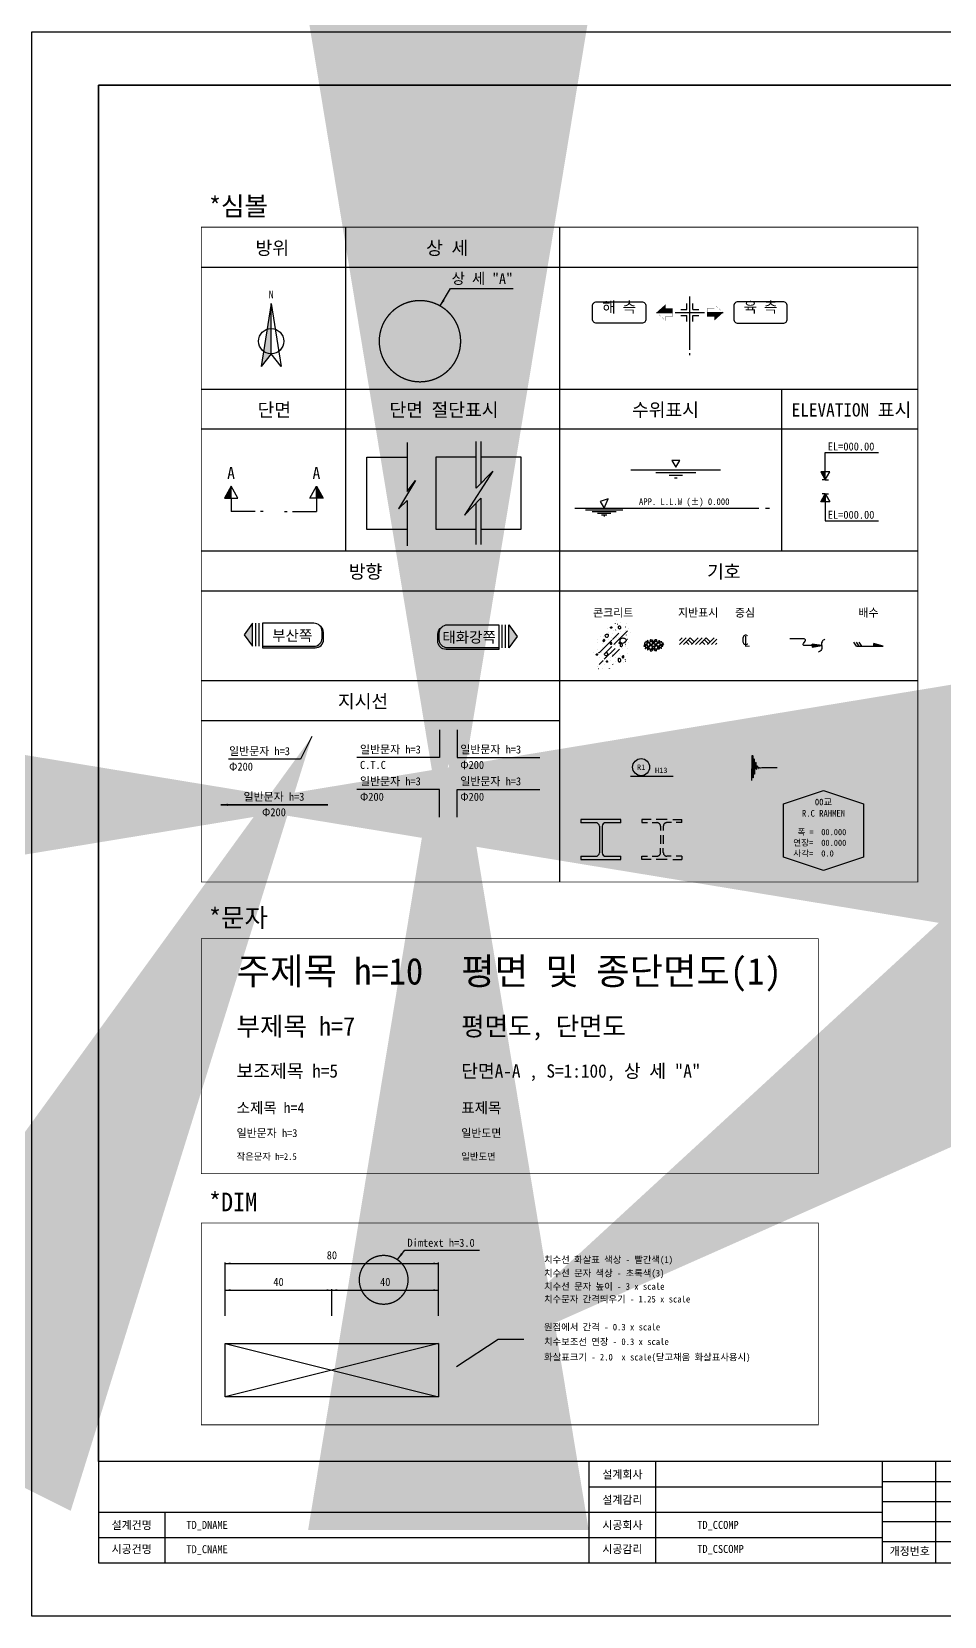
# Model space of a CAD drawing. Header units: millimetres. Extents: x 0 to 841, y 0 to 594.
# Drawn here: x 0 to 342, y 0 to 594 of the extents above; entities that cross this region are included whole.
import ezdxf
from ezdxf.enums import TextEntityAlignment as Align

# ---------------------------------------------------------------- set-up
doc = ezdxf.new("R2010")
doc.units = ezdxf.units.MM
doc.header["$LTSCALE"] = 1000
doc.header["$MEASUREMENT"] = 0
doc.linetypes.add('A-CENTR01', pattern=[2, 1.25, -0.25, 0.25, -0.25])
doc.linetypes.add('A-DASHD01', pattern=[0.75, 0.5, -0.25])
for name, color, linetype in [('CE-SLOP-NATR', 1, 'Continuous'), ('CR-BRDG-NEWC', 4, 'Continuous'), ('CS-CONC-MAJR', 4, 'Continuous'), ('CS-LEAL', 1, 'Continuous'), ('CS-RBAR-MAJR', 6, 'Continuous'), ('CS-STEL-MAJR', 4, 'Continuous'), ('CS-STEL-MINR', 3, 'A-DASHD01'), ('CS-SYMB-LIN3', 1, 'Continuous'), ('CS-TABL-LIN1', 4, 'Continuous'), ('CS-TABL-LIN2', 1, 'Continuous'), ('CS-TEXT', 3, 'Continuous'), ('CX-BORD', 7, 'Continuous'), ('CZ-CNTL', 1, 'A-CENTR01'), ('CZ-CUTL', 1, 'A-CENTR01'), ('CZ-DIMS', 1, 'Continuous'), ('CZ-HIDL', 2, 'A-DASHD01'), ('CZ-SYMB', 2, 'Continuous'), ('CZ-TEX1', 6, 'Continuous'), ('CZ-TEX2', 3, 'Continuous'), ('CZ-TEX3', 2, 'Continuous'), ('JMdoka', 77, 'Continuous')]:
    doc.layers.add(name, color=color, linetype=linetype)
doc.styles.add('A_STANDARD', font='GulimChe')
doc.styles.get("Standard").update_dxf_attribs({"font": 'GulimChe'})
doc.styles.add('TB_TEXT', font='GulimChe')
doc.styles.add('WBMTXT', font='GulimChe')
doc.styles.add('WGTXT', font='GulimChe')
doc.styles.add('WMTXT', font='GulimChe')
doc.styles.add('굴림체', font='GulimChe')
doc.dimstyles.new('DIM-1', dxfattribs={"dimtxt": 3, "dimasz": 2, "dimexe": 0.3, "dimexo": 0.3, "dimgap": 1.25, "dimtad": 1, "dimlfac": 100, "dimzin": 0, "dimdsep": 46, "dimlunit": 6, "dimtxsty": '굴림체', "dimcen": 0.09, "dimdle": 0.3, "dimclrd": 1, "dimclre": 1, "dimclrt": 3, "dimadec": 0, "dimazin": 0, "dimtfac": 1, "dimtix": 1, "dimtmove": 2, "dimatfit": 3, "dimfxl": 0.3, "dimtolj": 1, "dimtzin": 0, "dimarcsym": 0})

# ---------------------------------------------------------------- blocks, each defined once
blk = doc.blocks.new('CZASCNT')
at = {"style": 'WMTXT'}
for s, p in [('C', (-2.18, -1.33)), ('L', (-1.41, -1.93))]:
    blk.add_text(s, height=4, dxfattribs=at).set_placement(p)
blk = doc.blocks.new('CZHEGRD')
for p, q in [((-7, -1), (-6, 0)), ((-4.56, 0), (-7, -2.44)), ((-3, 0), (-5.5, -2.5)), ((-3, 0), (-1.5, -1.5)), ((-2.5, -2.5), (0, 0)), ((1.44, 0), (-1.06, -2.5)), ((3, 0), (0.5, -2.5)), ((3, 0), (4.5, -1.5)), ((3.5, -2.5), (6, 0)), ((-3.5, -2.5), (-4.5, -1.5)), ((-2.22, -2.22), (-3.72, -0.72)), ((2.5, -2.5), (1.5, -1.5)), ((3.78, -2.22), (2.28, -0.72)), ((7, -0.44), (4.94, -2.5)), ((7, -2), (6.5, -2.5))]:
    blk.add_line(p, q)
blk = doc.blocks.new('CZHPRCN')
for p, q in [((-1.98, 6.47), (-1.98, 6.48)), ((-1.98, 6.46), (-1.98, 6.47)), ((1.02, 8.48), (1.02, 8.49)), ((1.02, 8.48), (1.02, 8.48)), ((1.06, 5.98), (1.07, 5.99)), ((1.07, 5.99), (1.08, 6)), ((1.49, 9.45), (1.49, 9.46)), ((1.74, 8.47), (1.75, 8.47)), ((1.8, 8.17), (1.81, 8.18)), ((1.81, 8.18), (1.82, 8.18)), ((2.98, 8.63), (2.99, 8.64)), ((2.99, 8.64), (3, 8.64)), ((4.67, 7.13), (4.68, 7.14)), ((4.68, 7.14), (4.69, 7.14)), ((4.97, 8.47), (4.97, 8.47)), ((5.82, 6.69), (5.82, 6.7)), ((5.82, 6.68), (5.82, 6.69)), ((-5.85, 2.55), (-5.85, 2.56)), ((-5.85, 2.54), (-5.85, 2.55)), ((-5.75, 1.42), (-5.74, 1.42)), ((-5.74, 1.42), (-5.74, 1.43)), ((-5.1, -2.53), (-0.41, 2.16)), ((-4.62, 3.41), (-4.61, 3.42)), ((-3.97, 0.96), (-3.96, 0.96)), ((-3.96, 0.96), (-3.95, 0.97)), ((-3.39, 3.37), (-3.38, 3.38)), ((-3.38, 3.38), (-3.37, 3.38)), ((-1.85, 3.03), (-1.84, 3.03)), ((-1.76, 2.5), (-1.75, 2.5)), ((-1.76, 2.49), (-1.76, 2.5)), ((-1.62, 4.9), (-1.62, 4.91)), ((-1.05, 0.75), (-1.05, 0.76)), ((-1.05, 0.74), (-1.05, 0.75)), ((-0.36, 3.33), (-0.36, 3.34)), ((-0.36, 3.32), (-0.36, 3.33)), ((-0.14, 4.59), (-0.14, 4.6)), ((-0.09, 2.48), (2.23, 4.8)), ((0.33, 5.91), (0.33, 5.92)), ((0.33, 5.9), (0.33, 5.91)), ((0.33, 0.58), (5.45, 5.7)), ((0.89, 0.38), (0.9, 0.39)), ((0.9, 0.39), (0.91, 0.39)), ((0.99, 3.62), (0.99, 3.63)), ((0.99, 3.61), (0.99, 3.62)), ((1.07, 0.31), (1.07, 0.31)), ((1.38, 3.03), (1.38, 3.03)), ((2.23, 3.14), (2.24, 3.14)), ((2.23, 3.13), (2.23, 3.14)), ((2.66, 2.94), (2.67, 2.94)), ((2.66, 2.93), (2.66, 2.94)), ((2.78, 5.34), (2.78, 5.35)), ((2.78, 5.33), (2.78, 5.34)), ((3.96, 0.76), (3.96, 0.77)), ((3.96, 0.75), (3.96, 0.76)), ((4.46, 4.9), (4.47, 4.91)), ((4.47, 4.91), (4.48, 4.91)), ((4.66, 5.75), (4.66, 5.75)), ((4.67, 0.71), (4.68, 0.72)), ((4.68, 0.72), (4.69, 0.72)), ((4.87, 0.05), (4.88, 0.05)), ((4.88, 0.05), (4.89, 0.06)), ((5.13, 4.11), (5.13, 4.12)), ((5.13, 4.1), (5.13, 4.11)), ((5.43, 2.54), (5.44, 2.54)), ((5.43, 2.53), (5.43, 2.54)), ((5.82, 1.42), (5.82, 1.43)), ((6.44, 4.89), (6.45, 4.9)), ((6.45, 4.9), (6.45, 4.91)), ((-7.23, -2.61), (-7.23, -2.6)), ((-7.23, -2.62), (-7.23, -2.61)), ((-5.88, -1.3), (-5.88, -1.29)), ((-5.88, -1.31), (-5.88, -1.3)), ((-5.6, -3.54), (-5.59, -3.54)), ((-5.59, -3.54), (-5.58, -3.53)), ((-5.44, -2.41), (-5.43, -2.41)), ((-5.14, -6.89), (-3.66, -5.41)), ((-5.01, -4.48), (-5, -4.47)), ((-5, -4.47), (-5, -4.46)), ((-4.25, -2.39), (-4.24, -2.39)), ((-4.24, -2.39), (-4.23, -2.39)), ((-4.01, -0.72), (-4.01, -0.71)), ((-3.39, -3.05), (-3.38, -3.04)), ((-3.38, -3.04), (-3.37, -3.04)), ((-3.2, -4.95), (0.83, -0.92)), ((-2.91, -4.16), (-2.91, -4.15)), ((-2.91, -4.17), (-2.91, -4.16)), ((-2.64, -2.39), (-0.41, -0.16)), ((-2.52, -5.13), (-2.52, -5.13)), ((-2.43, -4.4), (-2.43, -4.39)), ((-2.43, -4.41), (-2.43, -4.4)), ((-2.2, -2.41), (-2.2, -2.41)), ((-1.74, -1.82), (-1.74, -1.81)), ((-1.74, -1.83), (-1.74, -1.82)), ((-0.97, -4.41), (-0.97, -4.41)), ((-0.97, -5.33), (-0.97, -5.32)), ((-0.85, -0.31), (-0.84, -0.3)), ((-0.85, -0.32), (-0.85, -0.31)), ((-0.47, -1.62), (-0.46, -1.62)), ((-0.47, -1.63), (-0.47, -1.62)), ((-0.24, -3.93), (2.49, -1.21)), ((-0.06, -3.41), (-0.05, -3.4)), ((0.82, -5.74), (0.83, -5.73)), ((0.82, -5.75), (0.82, -5.74)), ((0.99, -4.24), (0.99, -4.23)), ((2.36, -2.94), (2.37, -2.94)), ((2.37, -2.94), (2.38, -2.93)), ((3.06, -3.62), (3.06, -3.61)), ((3.06, -3.63), (3.06, -3.62)), ((3.75, -1.04), (3.75, -1.03)), ((3.75, -1.05), (3.75, -1.04)), ((4.62, -0.05), (4.63, -0.05)), ((4.62, -0.06), (4.62, -0.05)), ((4.67, -5.71), (4.68, -5.7)), ((4.68, -5.7), (4.69, -5.7)), ((4.77, -5.02), (4.78, -5.01)), ((4.78, -5.01), (4.78, -5.01)), ((5.36, -2.9), (5.36, -2.89)), ((5.36, -2.91), (5.36, -2.9)), ((5.39, -1.09), (5.39, -1.08)), ((5.39, -1.1), (5.39, -1.09)), ((-5.79, -7.86), (-5.79, -7.86)), ((-5.45, -8.51), (-5.44, -8.5)), ((-5.44, -8.5), (-5.43, -8.49)), ((-3.72, -8.59), (-3.71, -8.58)), ((-3.72, -8.6), (-3.72, -8.59)), ((-3.6, -6), (-3.59, -5.99)), ((-3.6, -6.01), (-3.6, -6)), ((-3.12, -6.98), (-3.12, -6.97)), ((-3.12, -6.99), (-3.12, -6.98)), ((-1.28, -8.38), (-1.28, -8.37)), ((-1.28, -8.39), (-1.28, -8.38)), ((-0.86, -8.29), (-0.85, -8.28)), ((-0.86, -8.29), (-0.86, -8.29)), ((0.06, -7.01), (0.06, -7)), ((0.06, -7.02), (0.06, -7.01)), ((0.41, -6.56), (0.42, -6.56)), ((0.42, -6.56), (0.43, -6.56)), ((2.36, -6.2), (2.37, -6.19)), ((2.37, -6.19), (2.37, -6.19)), ((4.13, -6.35), (4.14, -6.34)), ((4.14, -6.34), (4.14, -6.33))]:
    blk.add_line(p, q)
for points in [[(-0.87, 6.86, -0.106237), (-0.86, 6.97, -0.100184), (-0.79, 7.06, -0.117824), (-0.68, 7.13, -0.125184), (-0.55, 7.14, -0.313327), (-0.37, 6.96, -0.279509), (-0.47, 6.7, -0.266274), (-0.73, 6.66, -0.294996)], [(2.45, 7.41, 0.189946), (2.15, 7.28, 0.173978), (2.01, 6.97, 0.202356), (2.11, 6.63, 0.184495), (2.45, 6.45, 0.143772), (2.78, 6.5, 0.184579), (2.97, 6.69, 0.141161), (3, 6.95, 0.132194), (2.89, 7.21, 0.116977), (2.69, 7.36, 0.11581)], [(-3.57, 2.23, 0.101961), (-3.68, 2.06, 0.141887), (-3.69, 1.91, 0.20458), (-3.59, 1.77, 0.158598), (-3.37, 1.71, 0.180638), (-3.16, 1.81, 0.16503), (-3.05, 2.03, 0.123102), (-3.07, 2.24, 0.18219), (-3.17, 2.35, 0.198193), (-3.34, 2.37, 0.129245)], [(-2.28, 4.28, 0.055373), (-2.61, 4.18, 0.071574), (-2.84, 4.04, 0.373166), (-2.9, 3.68, 0.2), (-2.4, 3.32, 0.211239), (-1.89, 3.42, 0.219545), (-1.64, 3.84, 0.093403), (-1.66, 4.18, 0.233477), (-1.76, 4.28, 0.097072), (-1.92, 4.32, 0.045938)], [(-0.96, 1.09, 0.15712), (-0.98, 0.87, 0.163702), (-0.88, 0.69, 0.183094), (-0.66, 0.61, 0.175949), (-0.44, 0.69, 0.274479), (-0.32, 1.03, 0.290069), (-0.56, 1.29, 0.178811), (-0.79, 1.26, 0.171955)], [(2.28, 1.11, -0.106237), (2.3, 1.21, -0.100184), (2.36, 1.31, -0.117824), (2.47, 1.38, -0.125184), (2.6, 1.39, -0.313327), (2.78, 1.21, -0.279509), (2.68, 0.95, -0.266274), (2.42, 0.91, -0.294996)], [(3.38, 2.84, 0.189616), (2.79, 2.44, 0.209065), (2.66, 1.8, 0.134378), (2.85, 1.43, 0.111343), (3.26, 1.16, 0.150831), (3.96, 1.11, 0.131442), (4.66, 1.48, 0.095008), (5.07, 2.04, 0.244767), (5.06, 2.32, 0.11367), (4.88, 2.52, 0.060376), (4.42, 2.76, 0.071196), (3.9, 2.87, 0.073245)], [(2.84, 0.66, 0.155782), (2.71, 0.45, 0.129576), (2.72, 0.14, 0.170787), (2.93, -0.14, 0.191952), (3.24, -0.22, 0.230289), (3.55, 0, 0.203179), (3.6, 0.42, 0.088754), (3.5, 0.63, 0.114037), (3.36, 0.74, 0.157728), (3.1, 0.79, 0.144286)], [(-6.22, -3.28, -0.106237), (-6.2, -3.18, -0.100184), (-6.14, -3.08, -0.117824), (-6.02, -3.01, -0.125184), (-5.9, -3, -0.313327), (-5.72, -3.18, -0.279509), (-5.82, -3.44, -0.266274), (-6.08, -3.48, -0.294996)], [(-2.56, -2.65, 0.055373), (-2.89, -2.75, 0.071574), (-3.12, -2.89, 0.373166), (-3.17, -3.25, 0.2), (-2.68, -3.61, 0.211239), (-2.17, -3.52, 0.219545), (-1.92, -3.09, 0.093403), (-1.94, -2.75, 0.233477), (-2.04, -2.65, 0.097072), (-2.2, -2.62, 0.045938)], [(-2.43, -5.87, -0.106237), (-2.41, -5.76, -0.100184), (-2.35, -5.67, -0.117824), (-2.24, -5.6, -0.125184), (-2.11, -5.59, -0.313327), (-1.93, -5.77, -0.279509), (-2.03, -6.03, -0.266274), (-2.29, -6.07, -0.294996)], [(2.01, -5.36, 0.055373), (2.11, -5.69, 0.071574), (2.25, -5.92, 0.373166), (2.61, -5.98, 0.2), (2.97, -5.48, 0.211239), (2.88, -4.98, 0.219545), (2.45, -4.72, 0.093403), (2.12, -4.75, 0.233477), (2.01, -4.84, 0.097072), (1.98, -5.01, 0.045938)], [(3.54, -3.95, 0.15712), (3.51, -4.17, 0.163702), (3.62, -4.35, 0.183094), (3.83, -4.43, 0.175949), (4.06, -4.35, 0.274479), (4.18, -4.01, 0.290069), (3.94, -3.75, 0.178811), (3.71, -3.78, 0.171955)]]:
    blk.add_lwpolyline(points, format="xyb", close=True)
blk = doc.blocks.new('CZSECM4')
for points in [[(-22.5, 5), (-20, 5), (-20, 9.5)], [(12, 9.5), (12, 5), (14.5, 5)]]:
    blk.add_hatch(color=256).paths.add_polyline_path(points)
for p, q in [((-20, 5), (-20, 0)), ((-11, 0), (-20, 0)), ((-8, 0), (-9, 0)), ((0, 0), (1, 0)), ((3, 0), (12, 0)), ((12, 5), (12, 0))]:
    blk.add_line(p, q)
for points in [[(-20, 5), (-20, 9.5), (-22.5, 5), (-17.5, 5), (-20, 9.5)], [(12, 5), (12, 9.5), (14.5, 5), (9.5, 5), (12, 9.5)]]:
    blk.add_lwpolyline(points)
at = {"style": 'WMTXT', "flags": 4}
for p in [(-20, 14), (12, 14)]:
    blk.add_attdef('SMKV', text='', height=4.5, rotation=270, dxfattribs=at).set_placement(p, align=Align.MIDDLE)
for p in [(-20, 12.14), (12, 12.14)]:
    blk.add_attdef('SMKH', text='', height=4.5, dxfattribs=at).set_placement(p, align=Align.CENTER)
blk = doc.blocks.new('CZSIDE2')
for points in [[(-12.5, 16), (-6.5, 16), (-6.5, 17.5), (-9.15, 17.5), (-9.15, 19)], [(6.5, 16), (6.5, 14.5), (9.15, 14.5), (9.15, 13), (12.5, 16)]]:
    blk.add_hatch(color=256).paths.add_polyline_path(points)
for p, q in [((-1.1, 17.1), (-1.1, 19.32)), ((0, 2), (0, 22)), ((1.1, 17.1), (1.1, 19.32)), ((-12.5, 16), (-6.5, 16)), ((-5.5, 16), (5.5, 16)), ((-3.32, 17.1), (-1.1, 17.1)), ((-3.32, 14.9), (-1.1, 14.9)), ((-1.1, 12.68), (-1.1, 14.9)), ((1.1, 17.1), (3.32, 17.1)), ((1.1, 12.68), (1.1, 14.9)), ((1.1, 14.9), (3.32, 14.9)), ((6.5, 16), (12.5, 16)), ((0, 0), (0, 0.75))]:
    blk.add_line(p, q)
for points, format in [([(-35, 20), (-18, 20, -0.414214), (-16.5, 18.5), (-16.5, 13.5, -0.414214), (-18, 12), (-35, 12, -0.414214), (-36.5, 13.5), (-36.5, 18.5, -0.414214)], "xyb"), ([(-12.5, 16, 0.05, 0.05, 0), (-9.15, 19, 0.05, 0.05, 0), (-9.15, 17.5, 0.05, 0.05, 0), (-6.5, 17.5, 0.05, 0.05, 0), (-6.5, 14.5, 0.05, 0.05, 0), (-9.15, 14.5, 0.05, 0.05, 0), (-9.15, 13, 0.05, 0.05, 0)], "xyseb"), ([(12.5, 16, 0.05, 0.05, 0), (9.15, 19, 0.05, 0.05, 0), (9.15, 17.5, 0.05, 0.05, 0), (6.5, 17.5, 0.05, 0.05, 0), (6.5, 14.5, 0.05, 0.05, 0), (9.15, 14.5, 0.05, 0.05, 0), (9.15, 13, 0.05, 0.05, 0)], "xyseb"), ([(35, 20), (18, 20, 0.414214), (16.5, 18.5), (16.5, 13.5, 0.414214), (18, 12), (35, 12, 0.414214), (36.5, 13.5), (36.5, 18.5, 0.414214)], "xyb")]:
    blk.add_lwpolyline(points, format=format, close=True)
at = {"style": 'WBMTXT'}
for tag, p in [('LSIDE', (-26.5, 16)), ('RSIDE', (26.5, 16))]:
    blk.add_attdef(tag, text='', height=4, dxfattribs=at).set_placement(p, align=Align.CENTER)
blk = doc.blocks.new('*D1')
at = {"layer": 'CZ-DIMS', "color": 1}
for p, q in [((72.56, 112.58), (72.56, 122.58)), ((72.56, 122.28), (112.56, 122.28)), ((112.56, 112.58), (112.56, 122.58))]:
    blk.add_line(p, q, dxfattribs=at)
for points in [[(72.56, 122.28), (74.56, 121.95), (74.56, 122.62)], [(112.56, 122.28), (110.56, 122.62), (110.56, 121.95)]]:
    blk.add_solid(points, dxfattribs=at)
at = {"layer": 'CZ-DIMS', "color": 3, "insert": (92.56, 125.33), "char_height": 3, "attachment_point": 5, "style": '굴림체'}
blk.add_mtext('40', dxfattribs=at)
blk = doc.blocks.new('*D2')
at = {"layer": 'CZ-DIMS', "color": 1}
for p, q in [((112.56, 112.58), (112.56, 122.58)), ((112.56, 122.28), (152.56, 122.28)), ((152.56, 112.58), (152.56, 122.58))]:
    blk.add_line(p, q, dxfattribs=at)
for points in [[(112.56, 122.28), (114.56, 121.95), (114.56, 122.62)], [(152.56, 122.28), (150.56, 122.62), (150.56, 121.95)]]:
    blk.add_solid(points, dxfattribs=at)
at = {"layer": 'CZ-DIMS', "color": 3, "insert": (132.56, 125.33), "char_height": 3, "attachment_point": 5, "style": '굴림체'}
blk.add_mtext('40', dxfattribs=at)
blk = doc.blocks.new('*D3')
at = {"layer": 'CZ-DIMS', "color": 1}
for p, q in [((72.56, 112.58), (72.56, 132.58)), ((72.56, 132.28), (152.56, 132.28)), ((152.56, 112.58), (152.56, 132.58))]:
    blk.add_line(p, q, dxfattribs=at)
for points in [[(72.56, 132.28), (74.56, 131.95), (74.56, 132.62)], [(152.56, 132.28), (150.56, 132.62), (150.56, 131.95)]]:
    blk.add_solid(points, dxfattribs=at)
at = {"layer": 'CZ-DIMS', "color": 3, "insert": (112.56, 135.33), "char_height": 3, "attachment_point": 5, "style": '굴림체'}
blk.add_mtext('80', dxfattribs=at)
blk = doc.blocks.new('CZELWA1')
for p, q in [((-16.78, 0), (16.78, 0)), ((-7.5, -1), (7.5, -1)), ((-2.5, -2), (2.5, -2)), ((-0.5, -3), (0.5, -3))]:
    blk.add_line(p, q)
blk.add_lwpolyline([(1.5, 3.5), (-1.5, 3.5), (0, 1)], close=True)
blk = doc.blocks.new('CZELWA3')
for p, q in [((-7, -0.6), (7, -0.6)), ((-4.5, -1.2), (4.5, -1.2)), ((-2.5, -1.8), (2.5, -1.8)), ((-1, -2.4), (1, -2.4)), ((0, -2.4), (0, -3))]:
    blk.add_line(p, q)
blk.add_lwpolyline([(1.5, 3.5), (-1.5, 2.5), (0, 0)], close=True)
blk = doc.blocks.new('CZELWA3-DESL')
for p, q in [((-73, 0), (-4, 0)), ((-1.5, 0), (0, 0))]:
    blk.add_line(p, q)
blk.add_blockref('CZELWA3', (-62.04, 0))
at = {"style": 'WGTXT', "flags": 4}
blk.add_attdef('WATERLEVEL', (-48.99, 1.27), '', height=2.5, dxfattribs=at)
blk = doc.blocks.new('CZHPGRV')
for p, q in [((-3.42, 0.1), (-3.59, 0.28)), ((-3.42, 0.63), (-3.07, 0.98)), ((-3.07, 0.98), (-3.07, 1.15)), ((-2.54, 1.15), (-2.89, 1.33)), ((-2.54, 1.15), (-2.37, 1.33)), ((-2.37, 1.33), (-2.19, 1.68)), ((-2.19, 1.68), (-2.09, 1.78)), ((-2.19, 1.15), (-2.19, 1.76)), ((-1.84, 0.98), (-2.19, 1.15)), ((-1.84, 0.98), (-1.49, 0.98)), ((-1.49, 0.98), (-1.14, 1.33)), ((-1.49, 0.63), (-1.49, 0.98)), ((-1.32, 0.28), (-1.49, 0.63)), ((-1.14, 1.68), (-1.39, 1.93)), ((-1.32, 1.15), (-0.97, 1.33)), ((-0.97, 0.28), (-1.32, 0.45)), ((-1.32, -0.07), (-1.32, 0.28)), ((-1.14, 1.85), (-1.29, 1.93)), ((-1.14, 1.68), (-0.97, 1.85)), ((-1.14, 1.85), (-0.62, 1.85)), ((-1.14, 1.33), (-1.14, 1.68)), ((-0.97, 1.33), (-1.14, 1.5)), ((-1.14, 0.1), (-0.97, 0.28)), ((-1.14, -0.07), (-1.14, 0.1)), ((-0.97, 1.85), (-0.83, 1.93)), ((-0.97, 1.33), (-0.62, 1.33)), ((-0.97, 0.28), (-0.79, 0.28)), ((-0.44, 1.15), (-0.79, 1.33)), ((-0.62, 0.1), (-0.79, 0.28)), ((-0.44, 1.68), (-0.62, 1.85)), ((-0.62, 1.33), (-0.44, 1.5)), ((-0.62, -0.07), (-0.62, 0.1)), ((-0.44, 1.85), (-0.37, 1.93)), ((-0.44, 1.5), (-0.44, 1.85)), ((-0.28, 1.29), (-0.44, 1.5)), ((-0.3, 0.94), (-0.44, 1.15)), ((-0.44, 0.45), (-0.27, 0.63)), ((-0.27, 0.63), (-0.3, 0.94)), ((-0.28, 1.29), (0, 1.26)), ((0.25, 1.28), (0, 1.26)), ((0.21, 0.63), (0.24, 0.96)), ((0.39, 0.45), (0.21, 0.63)), ((0.24, 0.96), (0.34, 1.21)), ((0.25, 1.28), (0.39, 1.5)), ((0.39, 1.85), (0.31, 1.93)), ((0.34, 1.21), (0.74, 1.33)), ((0.39, 1.5), (0.39, 1.85)), ((0.39, 1.68), (0.56, 1.85)), ((0.51, 1.33), (0.39, 1.5)), ((0.91, 1.33), (0.51, 1.33)), ((1.09, 1.85), (0.56, 1.85)), ((0.56, 0.1), (0.74, 0.28)), ((0.56, -0.07), (0.56, 0.1)), ((0.91, 0.28), (0.74, 0.28)), ((0.91, 1.85), (0.77, 1.93)), ((1.09, 1.68), (0.91, 1.85)), ((0.91, 1.33), (1.09, 1.5)), ((1.26, 1.15), (0.91, 1.33)), ((0.91, 0.28), (1.26, 0.45)), ((1.09, 0.1), (0.91, 0.28)), ((1.09, 1.68), (1.33, 1.93)), ((1.09, 1.85), (1.23, 1.93)), ((1.09, 1.33), (1.09, 1.68)), ((1.44, 0.98), (1.09, 1.33)), ((1.09, -0.07), (1.09, 0.1)), ((1.26, 0.28), (1.44, 0.63)), ((1.26, -0.07), (1.26, 0.28)), ((1.79, 0.98), (1.44, 0.98)), ((1.44, 0.63), (1.44, 0.98)), ((1.79, 0.98), (2.14, 1.15)), ((2.14, 1.68), (2.04, 1.78)), ((2.14, 1.15), (2.14, 1.76)), ((2.31, 1.33), (2.14, 1.68)), ((2.49, 1.15), (2.31, 1.33)), ((2.49, 1.15), (2.84, 1.33)), ((2.84, 1.33), (2.95, 1.56)), ((3.01, 1.15), (3.18, 1.33)), ((3.01, 0.98), (3.01, 1.15)), ((3.36, 0.63), (3.01, 0.98)), ((3.54, 0.63), (3.36, 0.63)), ((3.36, 0.1), (3.54, 0.28)), ((3.54, 0.63), (3.62, 0.72)), ((3.71, 0.28), (3.54, 0.28)), ((3.8, 0.19), (3.71, 0.28)), ((-3.63, -0.46), (-3.59, -0.42)), ((-3.61, -0.52), (-3.42, -0.42)), ((-3.59, -0.42), (-3.42, -0.07)), ((-3.07, -0.6), (-3.42, -0.42)), ((-3.07, -0.6), (-3.42, -0.42)), ((-3.15, -1.34), (-3.07, -1.3)), ((-2.89, -0.95), (-3.07, -0.6)), ((-3.07, -1.3), (-2.89, -0.95)), ((-3.05, -1.44), (-2.89, -1.12)), ((-2.89, -1.12), (-2.72, -0.95)), ((-2.37, -1.12), (-2.54, -0.95)), ((-2.19, -1.47), (-2.37, -1.12)), ((-2.27, -1.96), (-2.19, -1.82)), ((-2.19, -1.12), (-2.02, -0.95)), ((-2.19, -1.3), (-2.19, -1.12)), ((-2.02, -1.47), (-2.19, -1.3)), ((-2.19, -1.82), (-1.67, -1.3)), ((-2.19, -1.99), (-2.19, -1.47)), ((-2.02, -0.95), (-1.84, -0.95)), ((-2.02, -1.47), (-1.5, -1.53)), ((-1.67, -1.12), (-1.84, -0.95)), ((-1.67, -0.77), (-1.32, -0.07)), ((-1.67, -1.3), (-1.67, -0.77)), ((-1.49, -1.47), (-1.67, -1.12)), ((-1.14, -1.82), (-1.5, -1.53)), ((-1.49, -0.42), (-1.14, -0.25)), ((-1.14, -1.65), (-1.49, -1.47)), ((-1.22, -2.25), (-1.14, -2.17)), ((-0.97, -0.25), (-1.14, -0.07)), ((-1.14, -0.25), (-0.79, -0.25)), ((-1.14, -1.82), (-0.97, -1.65)), ((-1.14, -1.65), (-0.62, -1.65)), ((-1.14, -2.17), (-1.14, -1.82)), ((-0.97, -2.17), (-1.14, -2)), ((-1.1, -2.23), (-0.97, -2.17)), ((-0.62, -0.42), (-0.97, -0.25)), ((-0.97, -1.65), (-0.62, -1.47)), ((-0.97, -2.17), (-0.62, -2.17)), ((-0.79, -0.25), (-0.62, -0.07)), ((-0.74, -2.19), (-0.79, -2.17)), ((-0.44, -0.77), (-0.62, -0.42)), ((-0.62, -1.47), (-0.44, -1.12)), ((-0.44, -1.82), (-0.62, -1.65)), ((-0.62, -2.17), (-0.44, -2)), ((-0.44, -1.12), (-0.44, -0.77)), ((-0.44, -1.65), (-0.27, -1.47)), ((-0.44, -2), (-0.44, -1.65)), ((-0.29, -2.15), (-0.44, -2)), ((-0.27, -1.47), (-0.03, -1.47)), ((0.21, -1.47), (-0.03, -1.47)), ((0.39, -1.65), (0.21, -1.47)), ((0.24, -2.15), (0.39, -2)), ((0.39, -0.77), (0.56, -0.42)), ((0.39, -1.12), (0.39, -0.77)), ((0.56, -1.47), (0.39, -1.12)), ((0.39, -2), (0.39, -1.65)), ((0.39, -1.82), (0.56, -1.65)), ((0.56, -2.17), (0.39, -2)), ((0.74, -0.25), (0.56, -0.07)), ((0.56, -0.42), (0.91, -0.25)), ((0.91, -1.65), (0.56, -1.47)), ((1.09, -1.65), (0.56, -1.65)), ((0.91, -2.17), (0.56, -2.17)), ((0.69, -2.19), (0.74, -2.17)), ((1.09, -0.25), (0.74, -0.25)), ((0.91, -0.25), (1.09, -0.07)), ((1.09, -1.82), (0.91, -1.65)), ((0.91, -2.17), (1.09, -2)), ((1.04, -2.23), (0.91, -2.17)), ((1.44, -0.42), (1.09, -0.25)), ((1.09, -1.65), (1.44, -1.47)), ((1.09, -1.82), (1.45, -1.53)), ((1.09, -2.17), (1.09, -1.82)), ((1.16, -2.25), (1.09, -2.17)), ((1.61, -0.77), (1.26, -0.07)), ((1.44, -1.47), (1.61, -1.12)), ((1.96, -1.47), (1.45, -1.53)), ((1.61, -1.3), (1.61, -0.77)), ((1.61, -1.12), (1.79, -0.95)), ((2.09, -1.77), (1.61, -1.3)), ((1.96, -0.95), (1.79, -0.95)), ((2.14, -1.12), (1.96, -0.95)), ((1.96, -1.47), (2.14, -1.3)), ((2.14, -1.3), (2.14, -1.12)), ((2.14, -1.47), (2.31, -1.12)), ((2.14, -1.73), (2.14, -1.47)), ((2.31, -1.12), (2.49, -0.95)), ((2.84, -1.12), (2.66, -0.95)), ((2.84, -0.95), (3.01, -0.6)), ((3.01, -1.3), (2.84, -0.95)), ((2.99, -1.42), (2.84, -1.12)), ((3.01, -0.6), (3.36, -0.42)), ((3.01, -0.6), (3.36, -0.42)), ((3.15, -1.36), (3.01, -1.3)), ((3.54, -0.42), (3.36, -0.07)), ((3.59, -0.54), (3.36, -0.42)), ((3.62, -0.5), (3.54, -0.42))]:
    blk.add_line(p, q)
for points in [[(-3.41, 0.64), (-3.44, 0.35), (-3.28, 0.22), (-3.12, 0.21), (-2.83, 0.2), (-2.51, 0.29), (-2.42, 0.57), (-2.44, 0.94), (-2.51, 1.09), (-2.54, 1.15), (-3.07, 0.98)], [(-1.32, 0.45), (-1.49, 0.63), (-1.8, 0.71), (-2.14, 0.72), (-2.36, 0.54), (-2.49, 0.28), (-2.46, -0.06), (-2.18, -0.34), (-1.87, -0.53), (-1.67, -0.49), (-1.49, -0.42)], [(-0.79, 0.28), (-0.44, 0.45)], [(0.74, 0.28), (0.39, 0.45)], [(1.26, 0.45), (1.44, 0.63), (1.74, 0.71), (2.08, 0.72), (2.3, 0.54), (2.43, 0.28), (2.4, -0.06), (2.13, -0.34), (1.81, -0.53), (1.61, -0.49), (1.44, -0.42)], [(3.35, 0.64), (3.38, 0.35), (3.22, 0.22), (3.07, 0.21), (2.77, 0.2), (2.45, 0.29), (2.37, 0.57), (2.39, 0.94), (2.45, 1.09), (2.49, 1.15), (3.01, 0.98)], [(-2.46, -0.06), (-2.77, -0.05), (-3.05, -0.16), (-3.16, -0.36), (-3.07, -0.6)], [(-3.07, -0.6), (-2.86, -0.79), (-2.72, -0.95)], [(-2.72, -0.95), (-2.54, -0.95), (-2.37, -0.87), (-2.3, -0.76), (-2.21, -0.59), (-2.23, -0.43), (-2.31, -0.21), (-2.46, -0.06)], [(2.66, -0.95), (2.49, -0.95), (2.31, -0.87), (2.24, -0.76), (2.16, -0.59), (2.17, -0.43), (2.25, -0.21), (2.4, -0.06)], [(2.4, -0.06), (2.71, -0.05), (2.99, -0.16), (3.1, -0.36), (3.01, -0.6)], [(3.01, -0.6), (2.81, -0.79), (2.66, -0.95)]]:
    blk.add_lwpolyline(points)
for points in [[(-3.42, 0.1), (-3.42, -0.07), (-3.37, -0.27), (-3.25, -0.34), (-3.1, -0.25), (-3.04, -0.03), (-3.08, 0.17), (-3.16, 0.21), (-3.35, 0.18)], [(-2.9, 0.18), (-3.01, 0.1), (-2.97, -0.02), (-2.84, -0.06), (-2.72, -0.05), (-2.56, 0.04), (-2.54, 0.15), (-2.62, 0.2), (-2.75, 0.2)], [(-2.39, 1.05), (-2.26, 1.11), (-2.08, 1.05), (-1.95, 0.93), (-1.96, 0.81), (-2.11, 0.74), (-2.34, 0.72), (-2.41, 0.85), (-2.43, 0.97)], [(-0.38, 0.49), (-0.16, 0.57), (0.15, 0.57), (0.51, 0.33), (0.53, 0.06), (0.5, -0.4), (0.19, -0.54), (-0.35, -0.56), (-0.64, -0.32), (-0.58, 0.06), (-0.46, 0.4)], [(-0.3, 0.95), (-0.29, 1.19), (-0.11, 1.26), (0.13, 1.23), (0.24, 1.1), (0.24, 0.97), (0.22, 0.74), (0.13, 0.6), (-0.06, 0.57), (-0.21, 0.69), (-0.27, 0.85)], [(2.33, 1.05), (2.2, 1.11), (2.02, 1.05), (1.9, 0.93), (1.91, 0.81), (2.05, 0.74), (2.28, 0.72), (2.36, 0.85), (2.38, 0.97)], [(2.85, 0.18), (2.95, 0.1), (2.91, -0.02), (2.78, -0.06), (2.66, -0.05), (2.5, 0.04), (2.48, 0.15), (2.56, 0.2), (2.69, 0.2)], [(3.36, 0.1), (3.36, -0.07), (3.31, -0.27), (3.19, -0.34), (3.05, -0.25), (2.98, -0.03), (3.02, 0.17), (3.1, 0.21), (3.3, 0.18)], [(-1.87, -0.53), (-1.7, -0.62), (-1.67, -0.77), (-1.84, -0.95), (-2.02, -0.95), (-2.24, -0.75), (-2.2, -0.59), (-2.06, -0.49)], [(-0.37, -0.67), (-0.17, -0.56), (0.13, -0.6), (0.39, -0.88), (0.39, -1.04), (0.29, -1.32), (0.1, -1.47), (0.02, -1.47), (-0.3, -1.37), (-0.42, -1.18), (-0.44, -0.91), (-0.41, -0.72)], [(1.81, -0.53), (1.64, -0.62), (1.61, -0.77), (1.79, -0.95), (1.96, -0.95), (2.18, -0.75), (2.15, -0.59), (2, -0.49)]]:
    blk.add_lwpolyline(points, close=True)
for centre, radius in [((-1.72, 0.86), 0.128), ((1.67, 0.86), 0.128), ((-2.27, -0.98), 0.149), ((2.21, -0.98), 0.149)]:
    blk.add_circle(centre, radius)
blk = doc.blocks.new('CSHBEMC')
for p, q in [((-0.5, 0.5), (-0.5, 0.42)), ((0.5, 0.5), (-0.5, 0.5)), ((-0.125, 0.42), (-0.5, 0.42)), ((0.5, 0.42), (0.125, 0.42)), ((0.5, 0.42), (0.5, 0.5)), ((-0.035, 0.33), (-0.035, -0.33)), ((0.035, 0.33), (0.035, -0.33)), ((-0.5, -0.42), (-0.5, -0.5)), ((-0.5, -0.42), (-0.125, -0.42)), ((-0.5, -0.5), (0.5, -0.5)), ((0.125, -0.42), (0.5, -0.42)), ((0.5, -0.5), (0.5, -0.42))]:
    blk.add_line(p, q)
for centre, start, end in [((-0.125, 0.33), 0, 90), ((0.125, 0.33), 90, 180), ((-0.125, -0.33), 270, 0), ((0.125, -0.33), 180, 270)]:
    blk.add_arc(centre, 0.09, start, end)
blk = doc.blocks.new('CSHBEMH')
for p, q in [((-0.5, 0.5), (-0.5, 0.42)), ((-0.271, 0.5), (-0.5, 0.5)), ((-0.5, 0.42), (-0.358, 0.42)), ((-0.244, 0.42), (-0.125, 0.42)), ((0.127, 0.5), (-0.142, 0.5)), ((0.239, 0.42), (0.125, 0.42)), ((0.271, 0.5), (0.5, 0.5)), ((0.5, 0.42), (0.358, 0.42)), ((0.5, 0.42), (0.5, 0.5)), ((-0.035, 0.33), (-0.035, 0.22)), ((-0.035, 0.106), (-0.035, -0.109)), ((0.035, 0.33), (0.035, 0.22)), ((0.035, 0.106), (0.035, -0.109)), ((-0.035, -0.33), (-0.035, -0.22)), ((0.035, -0.33), (0.035, -0.22)), ((-0.5, -0.42), (-0.358, -0.42)), ((-0.5, -0.5), (-0.5, -0.42)), ((-0.271, -0.5), (-0.5, -0.5)), ((-0.241, -0.42), (-0.125, -0.42)), ((0.127, -0.5), (-0.142, -0.5)), ((0.233, -0.42), (0.125, -0.42)), ((0.271, -0.5), (0.5, -0.5)), ((0.5, -0.42), (0.358, -0.42)), ((0.5, -0.42), (0.5, -0.5))]:
    blk.add_line(p, q)
for centre, start, end in [((-0.125, 0.33), 0, 90), ((0.125, 0.33), 90, 180), ((-0.125, -0.33), 270, 0), ((0.125, -0.33), 180, 270)]:
    blk.add_arc(centre, 0.09, start, end)
blk = doc.blocks.new('CRBRDGN')
at = {"linetype": 'Continuous'}
blk.add_lwpolyline([(-15, 25), (0, 30), (15, 25), (15, 5), (0, 0), (-15, 5)], close=True, dxfattribs=at)
at = {"style": 'WGTXT'}
for s, p in [(' 폭 =', (-11.33, 13.28)), ('사각=', (-11.33, 5.28)), ('연장=', (-11.33, 9.28))]:
    blk.add_text(s, height=2.3, dxfattribs=at).set_placement(p)
at = {"linetype": 'A-DASHD01', "style": 'WGTXT'}
for tag, p in [('BRDG_NAME', (0, 24.46)), ('SUPER_STRU', (0, 20.22))]:
    blk.add_attdef(tag, text='', height=2.5, dxfattribs=at).set_placement(p, align=Align.CENTER)
for tag, p in [('BRDG_WID', (-0.83, 13.28)), ('SKEW', (-0.83, 5.28)), ('BRDG_LEN', (-0.83, 9.28))]:
    blk.add_attdef(tag, p, '', height=2.3, dxfattribs=at)
blk = doc.blocks.new('CESLOPE')
blk.add_lwpolyline([(0.022, -0.477), (0.031, 0.413), (0.033, 0.449), (0.049, 0.459), (0.057, 0.446), (0.058, -0.356), (0.062, -0.372), (0.073, -0.378), (0.081, -0.369), (0.089, 0.317), (0.097, 0.339), (0.102, 0.339), (0.115, 0.321), (0.117, -0.234), (0.129, -0.246), (0.141, -0.238), (0.15, 0.185), (0.161, 0.204), (0.172, 0.195), (0.179, -0.036), (0.184, -0.062), (0.199, -0.068), (0.203, -0.058), (0.216, 0.055), (0.228, 0.065), (0.237, 0.057), (0.248, -0.016), (0.253, -0.032), (0.266, -0.027), (0.276, 0.005), (0.296, 0.011), (0.316, -0.002), (0.338, -0.005), (0.352, -0.007), (0.401, 0), (0.978, 0)])
blk = doc.blocks.new('CZDIRF1')
for p, q in [((0, 0), (-1, 1.5)), ((1, 0), (0, 1.5)), ((0, 0), (10, 0)), ((2, 0), (1, 1.5)), ((6.5, 0), (6.5, 1)), ((10, 0), (6.5, 1))]:
    blk.add_line(p, q)
blk.add_solid([(6.5, 1), (10, 0), (6.5, 0)])
blk = doc.blocks.new('CZLEAM1')
h = blk.add_hatch(color=256)
h.paths.add_polyline_path([(4.2, -0.95), (4.2, -1.25), (6, -1.25)])
h.paths.add_polyline_path([(6, -1.25), (4.2, -1.25), (4.2, -1.55)])
for points in [[(6, -1.25), (2.75, -1.25, -0.62888), (2.55, -0.84), (2.9, -0.41, 0.62888), (2.71, 0), (0, 0)], [(6.6, -0.05, 0.414214), (6, -1.25, -0.414214), (5.4, -2.45)]]:
    blk.add_lwpolyline(points, format="xyb")
blk.add_lwpolyline([(6, -1.25), (4.2, -1.25), (4.2, -0.95), (4.2, -1.55), (6, -1.25), (4.2, -0.95)])
blk = doc.blocks.new('방위')
at = {"layer": 'CZ-SYMB'}
h = blk.add_hatch(color=256, dxfattribs=at)
h.paths.add_polyline_path([(186460.47, 230907.92), (186458.83, 230897.64, -0.083982), (186460.47, 230897.92)])
h.paths.add_polyline_path([(186457.43, 230888.95, 0.164575), (186460.47, 230887.92), (186460.47, 230897.92, 0.083982), (186458.83, 230897.64)])
h.paths.add_polyline_path([(186456.47, 230882.92), (186460.47, 230887.92, -0.164575), (186457.43, 230888.95)])
for p, q in [((186460.47, 230907.92), (186456.47, 230882.92)), ((186460.47, 230907.92), (186464.47, 230882.92)), ((186460.47, 230887.92), (186460.47, 230907.92))]:
    blk.add_line(p, q, dxfattribs=at)
at = {"layer": 'CZ-SYMB', "ltscale": 5}
blk.add_lwpolyline([(186464.47, 230882.92), (186460.47, 230887.92), (186456.47, 230882.92)], dxfattribs=at)
at = {"layer": 'CZ-SYMB'}
blk.add_circle((186460.47, 230892.92), 5, dxfattribs=at)
blk.add_text('N', height=3, dxfattribs=at).set_placement((186460.47, 230909.92), align=Align.CENTER)
blk = doc.blocks.new('CSBNUM1')
at = {"layer": 'CS-SYMB-LIN3'}
blk.add_line((0, 0), (20, 0), dxfattribs=at)
blk.add_circle((5, 4.2), 4, dxfattribs=at)
at = {"layer": 'CS-TEXT', "style": 'A_STANDARD', "flags": 4}
blk.add_attdef('RB_NO', text='', height=2.5, dxfattribs=at).set_placement((5, 4.2), align=Align.MIDDLE)
blk.add_attdef('RB_DIA', (11.5, 1.5), '', height=2.5, dxfattribs=at)
at = {"layer": 'CS-TEXT', "style": 'A_STANDARD'}
blk.add_attdef('RB_LEN', (1.739, -3.958874), '', height=2.5, dxfattribs=at)

msp = doc.modelspace()

# ---------------------------------------------------------------- hatches: boundary and pattern name
at = {"layer": 'CZ-SYMB'}
for points in [[(106.33, 363.05, 0.414214), (109.42, 366.14), (109.42, 368.76, 0.267231), (107.88, 371.43, -0.208727), (108.87, 369.17), (108.87, 366.7, -0.414214), (105.78, 363.61), (86.51, 363.61), (86.51, 363.05)], [(155.36, 362.45, -0.414214), (152.28, 365.54), (152.28, 368.16, -0.267231), (153.81, 370.83, 0.208727), (152.82, 368.57), (152.82, 366.1, 0.414214), (155.91, 363.01), (175.19, 363.01), (175.19, 362.45)]]:
    msp.add_hatch(color=256, dxfattribs=at).paths.add_polyline_path(points)

# ---------------------------------------------------------------- linework, layer by layer
at = {"layer": 'CS-CONC-MAJR'}
for points in [[(140.71, 407.44), (125.71, 407.44), (125.71, 434.46), (140.71, 434.46)], [(166.71, 407.45), (151.71, 407.45), (151.71, 434.63), (166.71, 434.63)], [(168.38, 434.63), (183.38, 434.63), (183.38, 407.45), (168.38, 407.45)]]:
    msp.add_lwpolyline(points, dxfattribs=at)
msp.add_lwpolyline([(152.56, 82.28), (72.56, 82.28), (72.56, 102.28), (152.56, 102.28)], close=True, dxfattribs=at)
at = {"layer": 'CS-LEAL'}
for points in [[(153.19, 491.18), (156.97, 497.72), (180.47, 497.72)], [(137.21, 133.8), (139.88, 137.26), (167.88, 137.26)]]:
    msp.add_lwpolyline(points, dxfattribs=at)
for points in [[(154.81, 493.14), (153.19, 491.18), (154.08, 493.56)], [(73.45, 304.62), (70.95, 304.2), (73.45, 303.78)], [(139.07, 135.53), (137.21, 133.8), (138.41, 136.04)]]:
    msp.add_solid(points, dxfattribs=at)
at = {"layer": 'CS-TABL-LIN1', "const_width": 0.3}
for points in [[(63.58, 520.72), (332.26, 520.72), (332.26, 275.23), (63.58, 275.23)], [(63.58, 254.03), (294.92, 254.03), (294.92, 165.92), (63.58, 165.92)], [(63.58, 147.44), (294.92, 147.44), (294.92, 71.78), (63.58, 71.78)]]:
    msp.add_lwpolyline(points, close=True, dxfattribs=at)
at = {"layer": 'CS-TABL-LIN2'}
for p, q in [((117.7, 520.72), (117.7, 399.4)), ((197.92, 520.72), (197.92, 275.23)), ((63.58, 505.74), (332.26, 505.74)), ((63.58, 460.06), (332.26, 460.06)), ((281.18, 460.06), (281.18, 399.4)), ((63.58, 445.08), (332.26, 445.08)), ((63.58, 399.4), (332.26, 399.4)), ((63.58, 384.42), (332.26, 384.42)), ((63.58, 350.8), (332.26, 350.8)), ((63.58, 335.82), (197.92, 335.82))]:
    msp.add_line(p, q, dxfattribs=at)
at = {"layer": 'CX-BORD'}
for p, q in [((209, 20), (209, 58)), ((234, 20), (234, 58)), ((339, 20), (339, 58)), ((209, 48.5), (319, 48.5)), ((319, 50.5), (549.5, 50.5)), ((319, 43), (549.5, 43)), ((25, 39), (319, 39)), ((50, 20), (50, 39)), ((319, 35.5), (549.5, 35.5)), ((25, 29.5), (319, 29.5)), ((319, 28), (691, 28))]:
    msp.add_line(p, q, dxfattribs=at)
at = {"layer": 'CX-BORD', "const_width": 0.5}
for points in [[(209, 20), (209, 58)], [(319, 20), (319, 58)]]:
    msp.add_lwpolyline(points, dxfattribs=at)
at = {"layer": 'CZ-CNTL'}
for points in [[(152.56, 102.28), (72.56, 82.28)], [(72.56, 102.28), (152.56, 82.28)]]:
    msp.add_lwpolyline(points, dxfattribs=at)
at = {"layer": 'CZ-CUTL'}
for p, q in [((140.72, 439.97), (140.72, 421.59)), ((166.71, 422.88), (166.71, 440.37)), ((168.38, 440.37), (168.38, 424.62)), ((172.89, 429.32), (162.23, 412.76)), ((166.71, 422.88), (172.89, 429.32)), ((143.86, 425.78), (137.57, 415.15)), ((140.72, 421.59), (143.86, 425.78)), ((140.72, 418.3), (137.57, 415.15)), ((140.72, 418.3), (140.72, 401.3)), ((162.23, 412.76), (168.38, 419.18)), ((166.71, 401.71), (166.71, 417.44)), ((168.38, 419.18), (168.38, 401.71))]:
    msp.add_line(p, q, dxfattribs=at)
at = {"layer": 'CZ-HIDL', "ltscale": 0.7, "const_width": 0.5}
for points in [[(130.32, 477.98, 1), (160.82, 477.98, 1)], [(122.82, 126.13, 1), (141.12, 126.13, 1)]]:
    msp.add_lwpolyline(points, format="xyb", close=True, dxfattribs=at)
at = {"layer": 'CZ-SYMB'}
for p, q in [((297.55, 426.07), (296.41, 426.07)), ((297.55, 426.07), (296.41, 426.07)), ((297.55, 426.07), (298.7, 426.07)), ((297.55, 426.07), (298.7, 426.07)), ((297.55, 420.78), (296.41, 420.78)), ((297.55, 420.78), (296.41, 420.78)), ((297.55, 420.78), (298.7, 420.78)), ((297.55, 420.78), (298.7, 420.78)), ((297.55, 420.78), (297.55, 417.78))]:
    msp.add_line(p, q, dxfattribs=at)
for points in [[(297.55, 426.07), (297.55, 436.22), (317.55, 436.22)], [(297.55, 420.78), (297.55, 410.64), (317.55, 410.64)], [(84.03, 363.61), (84.03, 372.26)], [(85.27, 363.61), (85.27, 372.26)], [(176.42, 363.01), (176.42, 371.66)], [(177.66, 363.01), (177.66, 371.66)]]:
    msp.add_lwpolyline(points, dxfattribs=at)
for points in [[(297.55, 426.07), (299.25, 429.07), (295.86, 429.07)], [(297.55, 420.78), (299.25, 417.78), (295.86, 417.78)], [(82.8, 372.26), (79.71, 367.93), (82.8, 363.61)], [(178.89, 371.66), (181.98, 367.33), (178.89, 363.01)]]:
    msp.add_lwpolyline(points, close=True, dxfattribs=at)
at = {"layer": 'CZ-SYMB', "flags": 128}
for points in [[(86.51, 363.61), (105.78, 363.61, 0.414214), (108.87, 366.7), (108.87, 369.17, 0.414214), (105.78, 372.26), (86.51, 372.26), (86.51, 363.05), (106.33, 363.05, 0.414214), (109.42, 366.14), (109.42, 368.76, 0.267231), (107.88, 371.43, -3.712144)], [(175.19, 363.01), (155.91, 363.01, -0.414214), (152.82, 366.1), (152.82, 368.57, -0.414214), (155.91, 371.66), (175.19, 371.66), (175.19, 362.45), (155.36, 362.45, -0.414214), (152.28, 365.54), (152.28, 368.16, -0.267231), (153.81, 370.83, 3.712144)]]:
    msp.add_lwpolyline(points, format="xyb", dxfattribs=at)
at = {"layer": 'CZ-SYMB'}
for points in [[(297.55, 426.07), (297.55, 426.07), (297.55, 429.07), (295.86, 429.07)], [(297.55, 420.78), (297.55, 420.78), (297.55, 417.78), (295.86, 417.78)], [(79.71, 367.93), (82.8, 372.26), (82.8, 363.61)], [(181.98, 367.33), (178.89, 371.66), (178.89, 363.01)]]:
    msp.add_solid(points, dxfattribs=at)
at = {"layer": 'JMdoka'}
for points in [[(0, 594), (841, 594), (841, 0), (0, 0)], [(25, 574), (821, 574), (821, 58), (25, 58)], [(25, 20), (821, 20), (821, 574), (25, 574)]]:
    msp.add_lwpolyline(points, close=True, dxfattribs=at)

# ---------------------------------------------------------------- block references
at = {"layer": 'CE-SLOP-NATR', "xscale": 10, "yscale": 10, "zscale": 10}
msp.add_blockref('CESLOPE', (269.77, 318.13), dxfattribs=at)
at = {"layer": 'CR-BRDG-NEWC'}
ref = msp.add_blockref('CRBRDGN', (296.87, 279.54), dxfattribs=at)
ref.add_attrib('BRDG_NAME', '00교', dxfattribs={"linetype": 'A-DASHD01', "height": 2.5, "style": 'WGTXT'}).set_placement((296.87, 304), align=Align.CENTER)
ref.add_attrib('SUPER_STRU', 'R.C RAHMEN', dxfattribs={"linetype": 'A-DASHD01', "height": 2.5, "style": 'WGTXT'}).set_placement((296.87, 299.76), align=Align.CENTER)
ref.add_attrib('BRDG_WID', '00.000', (296.04, 292.82), dxfattribs={"linetype": 'A-DASHD01', "height": 2.3, "style": 'WGTXT'})
ref.add_attrib('BRDG_LEN', '00.000', (296.04, 288.82), dxfattribs={"linetype": 'A-DASHD01', "height": 2.3, "style": 'WGTXT'})
ref.add_attrib('SKEW', '0.0', (296.04, 284.82), dxfattribs={"linetype": 'A-DASHD01', "height": 2.3, "style": 'WGTXT'})
at = {"layer": 'CS-RBAR-MAJR'}
ref = msp.add_blockref('CSBNUM1', (224.5, 314.94), dxfattribs=dict(at, xscale=0.8, yscale=0.8, zscale=0.8))
ref.add_attrib('RB_NO', 'R1', dxfattribs={"layer": 'CS-TEXT', "height": 2, "style": 'A_STANDARD'}).set_placement((228.5, 318.3), align=Align.MIDDLE)
ref.add_attrib('RB_DIA', 'H13', (233.7, 316.14), dxfattribs={"layer": 'CS-TEXT', "height": 2, "style": 'A_STANDARD'})
at = {"layer": 'CS-STEL-MAJR', "xscale": 15, "yscale": 15, "zscale": 15}
msp.add_blockref('CSHBEMC', (213.36, 291.19), dxfattribs=at)
at = {"layer": 'CS-STEL-MINR', "xscale": 15, "yscale": 15, "zscale": 15}
msp.add_blockref('CSHBEMH', (236.3, 291.22), dxfattribs=at)
at = {"layer": 'CZ-SYMB'}
for name, p, xscale, yscale, zscale in [('방위', (-176556.97, -218262.7), 0.9473684210733069, 0.9473684210733069, 0.9473684210733069), ('CZLEAM1', (284.22, 366.35), 2, 2, 2)]:
    msp.add_blockref(name, p, dxfattribs=dict(at, xscale=xscale, yscale=yscale, zscale=zscale))
ref = msp.add_blockref('CZSIDE2', (246.77, 472.73), dxfattribs=at)
ref.add_attrib('LSIDE', '해 측', dxfattribs={"height": 4, "style": 'WBMTXT'}).set_placement((220.27, 488.73), align=Align.CENTER)
ref.add_attrib('RSIDE', '육 측', dxfattribs={"height": 4, "style": 'WBMTXT'}).set_placement((273.27, 488.73), align=Align.CENTER)
ref = msp.add_blockref('CZSECM4', (94.75, 414.18), dxfattribs=at)
ref.add_attrib('SMKH', 'A', dxfattribs={"height": 4.5, "style": 'WMTXT'}).set_placement((106.75, 426.31), align=Align.CENTER)
ref.add_attrib('SMKH', 'A', dxfattribs={"height": 4.5, "style": 'WMTXT'}).set_placement((74.75, 426.31), align=Align.CENTER)
for name, p in [('CZELWA1', (241.46, 429.74)), ('CZHPRCN', (217.89, 363.74)), ('CZHPGRV', (233.17, 364.13)), ('CZHEGRD', (249.92, 366.77)), ('CZASCNT', (268.32, 365.36)), ('CZDIRF1', (309.21, 363.66))]:
    msp.add_blockref(name, p, dxfattribs=at)
ref = msp.add_blockref('CZELWA3-DESL', (276.68, 415.33), dxfattribs=at)
ref.add_attrib('WATERLEVEL', 'APP. L.L.W (±) 0.000', (227.69, 416.6), dxfattribs={"height": 2.5, "style": 'WGTXT', "flags": 4})

# ---------------------------------------------------------------- texts
at = {"layer": 'CX-BORD', "style": 'TB_TEXT'}
for s, p in [('설계회사', (221.5, 53.25)), ('설계감리', (221.5, 43.75)), ('설계건명', (37.5, 34.25)), ('시공회사', (221.5, 34.25)), ('시공건명', (37.5, 25.25)), ('시공감리', (221.5, 25.25)), ('개정번호', (329.21, 24.5))]:
    msp.add_text(s, height=3, dxfattribs=at).set_placement(p, align=Align.MIDDLE)
for tag, p, s in [('TD_DNAME', (58, 32.75), '호남고속철도 제7공구 노반 실시설계용역'), ('TD_CCOMP', (249.55, 32.75), ''), ('TD_CNAME', (58, 23.65), ''), ('TD_CSCOMP', (249.55, 23.75), '')]:
    msp.add_attdef(tag, p, s, height=3, dxfattribs=at)
at = {"layer": 'CZ-DIMS', "style": '굴림체'}
for s, p in [('치수선 화살표 색상 - 빨간색(1)', (192.09, 132.45)), ('치수선 문자 색상 - 초록색(3)', (192.09, 127.38)), ('치수선 문자 높이 - 3 x scale', (192.09, 122.4)), ('치수문자 간격띄우기 - 1.25 x scale', (192.09, 117.64)), ('원점에서 간격 - 0.3 x scale', (192.09, 107.17)), ('치수보조선 연장 - 0.3 x scale', (192.09, 101.68)), ('화살표크기 - 2.0  x scale(닫고채움 화살표사용시)', (192.09, 95.9))]:
    msp.add_text(s, height=2.5, dxfattribs=at).set_placement(p)
at = {"layer": 'CZ-TEX1', "style": '굴림체'}
for s, height, p in [('*심볼', 7, (66.47, 525.1)), ('상 세 "A"', 4, (157.44, 499.48)), ('*문자', 7, (66.47, 258.41)), ('주제목 h=10', 10, (76.82, 236.82)), ('평면 및 종단면도(1)', 10, (161.05, 236.82)), ('부제목 h=7', 7, (76.82, 217.66)), ('평면도, 단면도', 7, (161.05, 217.66)), ('보조제목 h=5', 5, (76.82, 201.92)), ('단면A-A , S=1:100, 상 세 "A"', 5, (161.05, 201.92)), ('소제목 h=4', 4, (76.82, 188.63)), ('표제목', 4, (161.05, 188.63)), ('*DIM', 7, (66.47, 151.82))]:
    msp.add_text(s, height=height, dxfattribs=at).set_placement(p)
for s, p in [('방위', (90.22, 510.41)), ('상 세', (155.77, 510.41)), ('단면', (90.95, 449.75)), ('단면 절단표시', (154.58, 449.75)), ('수위표시', (237.63, 449.75)), ('ELEVATION 표시', (307.37, 449.75)), ('방향', (125.17, 389.09)), ('기호', (259.51, 389.09)), ('지시선', (124.23, 340.5))]:
    msp.add_text(s, height=5, dxfattribs=at).set_placement(p, align=Align.CENTER)
for s, p in [('부산쪽', (97.69, 367.66)), ('태화강쪽', (164, 367.06))]:
    msp.add_text(s, height=4, dxfattribs=at).set_placement(p, align=Align.MIDDLE)
at = {"layer": 'CZ-TEX2', "style": '굴림체'}
for s, p in [('EL=000.00', (298.51, 437.01)), ('EL=000.00', (298.51, 411.43)), ('일반문자 h=3', (123.09, 323.44)), ('일반문자 h=3', (160.69, 323.44)), ('일반문자 h=3', (74.02, 322.81)), ('Φ200', (74.02, 317.02)), ('C.T.C', (123.09, 317.65)), ('일반문자 h=3', (123.09, 311.5)), ('Φ200', (160.69, 317.65)), ('일반문자 h=3', (160.69, 311.5)), ('Φ200', (123.09, 305.71)), ('Φ200', (160.69, 305.71)), ('일반문자 h=3', (76.82, 179.65)), ('일반도면', (161.05, 179.65)), ('Dimtext h=3.0', (140.9, 138.51))]:
    msp.add_text(s, height=3, dxfattribs=at).set_placement(p)
for s, p in [('콘크리트', (218.02, 374.7)), ('지반표시', (249.89, 374.7)), ('중심', (267.46, 374.7)), ('배수', (313.74, 374.7)), ('일반문자 h=3', (90.84, 305.72)), ('Φ200', (90.84, 299.92))]:
    msp.add_text(s, height=3, dxfattribs=at).set_placement(p, align=Align.CENTER)
at = {"layer": 'CZ-TEX3', "style": '굴림체'}
for s, p in [('작은문자 h=2.5', (76.82, 171.11)), ('일반도면', (161.05, 171.11))]:
    msp.add_text(s, height=2.5, dxfattribs=at).set_placement(p)

# ---------------------------------------------------------------- dimensions: what is measured, and where the dimension line sits
at = {"layer": 'CZ-DIMS'}
for base, p1, p2, picture, middle in [((152.56, 132.28), (72.56, 112.28), (152.56, 112.28), '*D3', (112.56, 135.33)), ((112.56, 122.28), (72.56, 112.28), (112.56, 112.28), '*D1', (92.56, 125.33)), ((152.56, 122.28), (112.56, 112.28), (152.56, 112.28), '*D2', (132.56, 125.33))]:
    dim = msp.add_linear_dim(base=base, p1=p1, p2=p2, dimstyle='DIM-1', override={"dimscale": 1, "dimdec": 0, "dimlfac": 1}, dxfattribs=at)
    dim.commit()
    dim.dimension.update_dxf_attribs({"geometry": picture, "text_midpoint": middle})

# ---------------------------------------------------------------- leaders
at = {"layer": 'CS-LEAL'}
for points in [[(105.09, 329.76), (100.84, 321.29), (73.83, 321.29)], [(152.95, 332.31), (152.95, 321.93), (121.92, 321.93)], [(159.53, 332.31), (159.53, 321.93), (190.56, 321.93)], [(152.95, 299.6), (152.95, 309.98), (121.92, 309.98)], [(159.53, 299.6), (159.53, 309.98), (190.56, 309.98)], [(70.95, 304.2), (90.98, 304.2), (111, 304.2)], [(111, 304.2), (90.98, 304.2), (70.95, 304.2)], [(159.26, 93.59), (174.88, 103.84), (184.54, 103.84)]]:
    msp.add_leader(points, dimstyle='DIM-1', override={"dimasz": 300, "dimgap": 1.25, "dimtad": 0}, dxfattribs=at)

doc.saveas('drawing.dxf')
